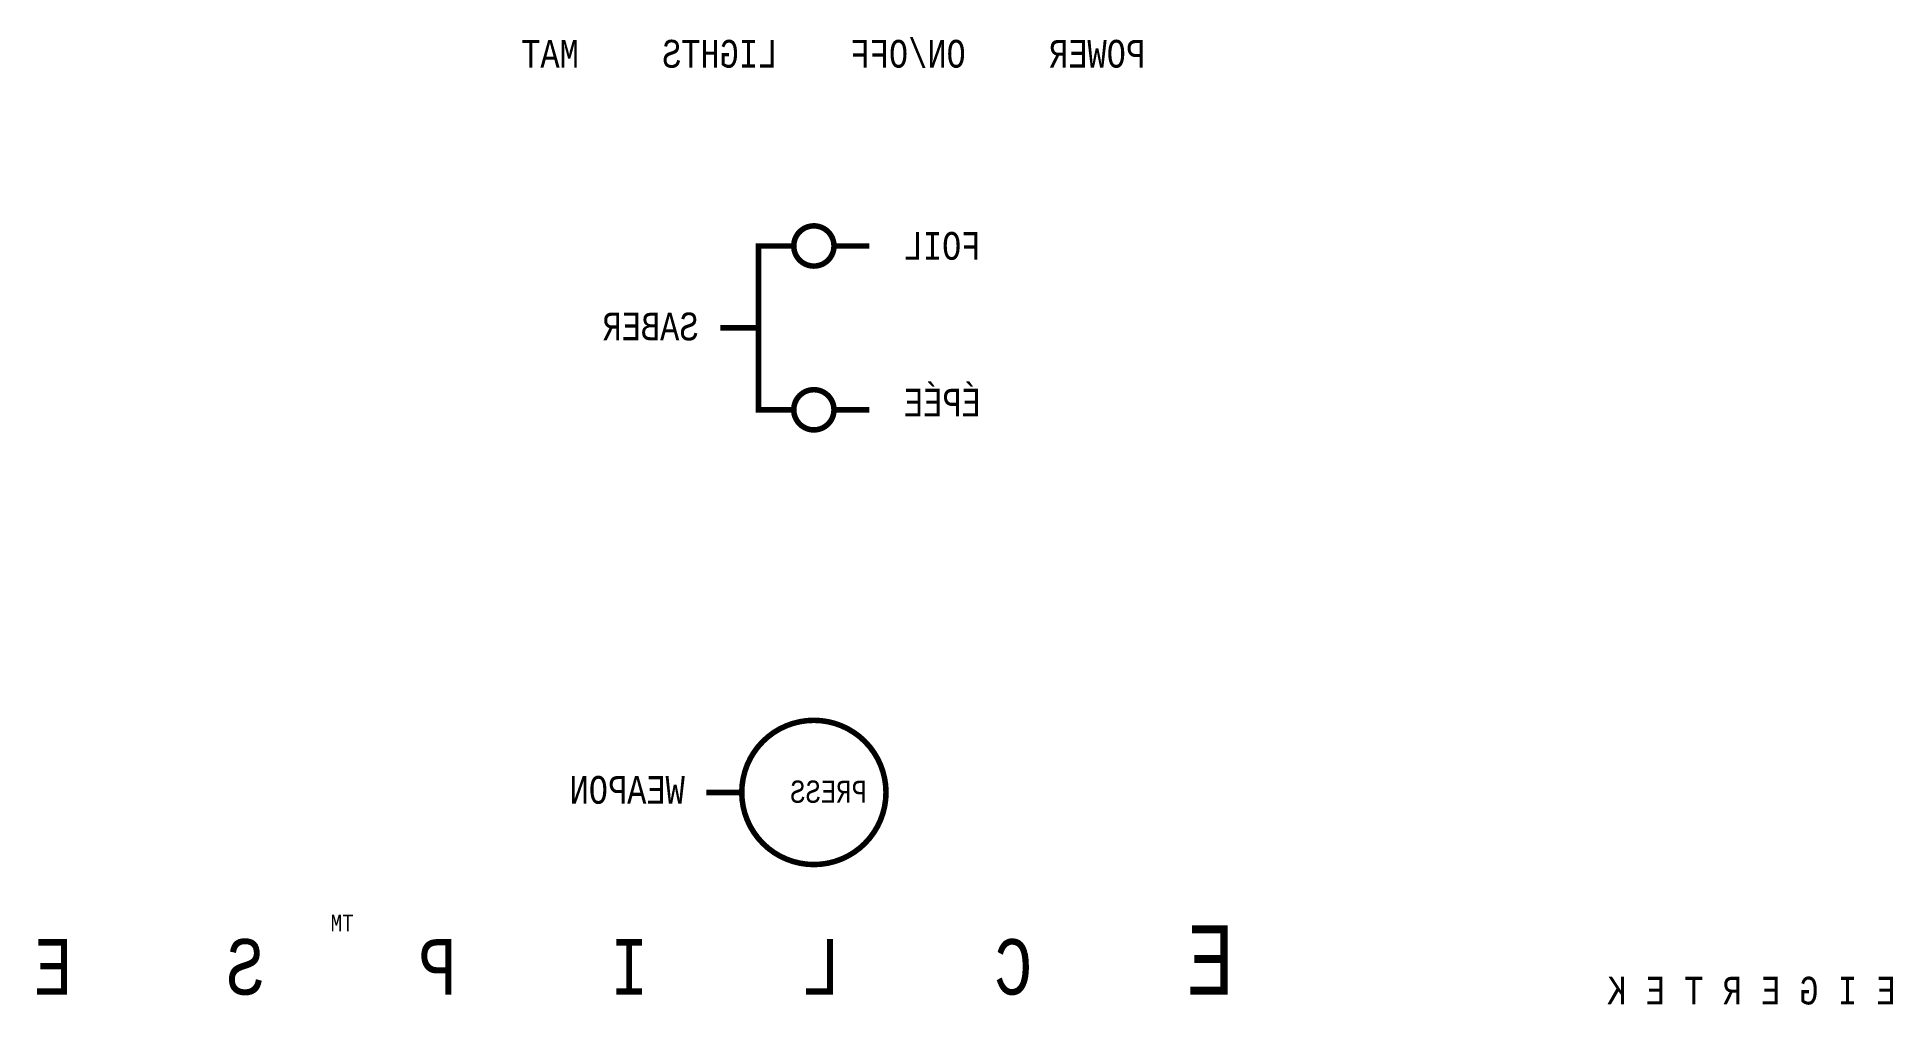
# Model space of a CAD drawing. Extents: x 1.24 to 7.93, y 0.74 to 4.23.
import ezdxf

# ---------------------------------------------------------------- set-up
doc = ezdxf.new("R2010")
doc.units = 0
doc.header["$MEASUREMENT"] = 0
doc.layers.add('20 LABEL', color=251, linetype='CONTINUOUS')
doc.styles.get("Standard").update_dxf_attribs({"font": 'monotxt.shx', "width": 0.8, "height": 0.1})

msp = doc.modelspace()

# ---------------------------------------------------------------- linework, layer by layer
at = {"layer": '20 LABEL', "color": 7, "true_color": 0xf0f0f0, "extrusion": (1.22461e-16, 0, -1), "const_width": 0.02, "elevation": -0.0245}
for points in [[(-4.1135, 3.4728, 1), (-3.9685, 3.4728, 1)], [(-4.1135, 2.8822, 1), (-3.9685, 2.8822, 1)], [(-4.301, 1.5028, 1), (-3.781, 1.5028, 1)]]:
    msp.add_lwpolyline(points, format="xyb", close=True, dxfattribs=at)
for points in [[(-3.9785, 3.4728), (-3.841, 3.4728), (-3.841, 2.8822), (-3.9785, 2.8822)], [(-4.1035, 3.4728), (-4.241, 3.4728)], [(-3.7035, 3.1775), (-3.841, 3.1775)], [(-4.1035, 2.8822), (-4.241, 2.8822)], [(-3.6535, 1.5028), (-3.791, 1.5028)]]:
    msp.add_lwpolyline(points, dxfattribs=at)

# ---------------------------------------------------------------- texts
at = {"layer": '20 LABEL', "color": 7, "true_color": 0xf0f0f0, "extrusion": (1.22461e-16, 0, -1), "attachment_point": 1, "text_direction": (-1, 0, 0)}
for s, insert, char_height, width in [('MAT', (3.1936, 4.2157, 0.0245), 0.1, 0.5726), ('LIGHTS', (3.9091, 4.2157, 0.0245), 0.1, 0.5726), ('ON/OFF', (4.5885, 4.2157, 0.0245), 0.1, 0.5726), ('POWER', (5.235, 4.2157, 0.0245), 0.1, 0.5726), ('FOIL', (4.6416, 3.5231, 0.0245), 0.1, 0.5726), ('SABER', (3.6251, 3.2326, 0.0245), 0.1, 0.5726), ('ÉPÉE', (4.6422, 2.9581, 0.0245), 0.1, 0.5726), ('WEAPON', (3.5756, 1.5621, 0.0245), 0.1, 1.3815), ('PRESS', (4.232, 1.5455, 0.0125), 0.08, 1.3815), ('E\\H0.8x;    C    L    I    P    S    E', (5.556, 1.024, 0.0245), 0.25, 4.3583), ('TM', (2.3819, 1.0625, 0.0245), 0.06, 1.3815), ('E I G E R T E K', (7.9402, 0.8384, 0.0245), 0.1, 1.3815)]:
    msp.add_mtext(s, dxfattribs=dict(at, insert=insert, char_height=char_height, width=width))

doc.saveas('drawing.dxf')
